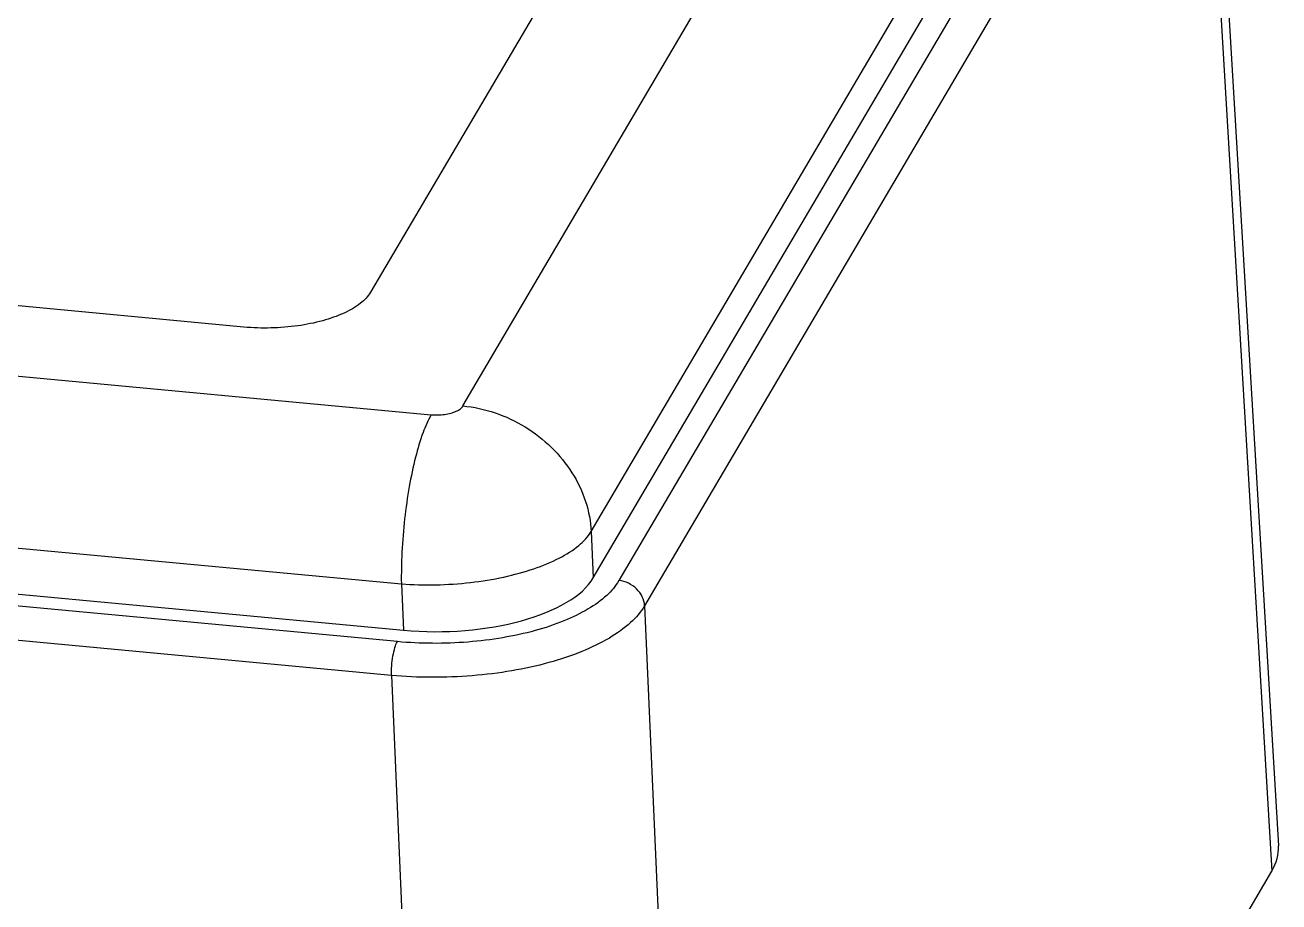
# Model space of a CAD drawing. Header units: millimetres. Extents: x 1690 to 2009, y -242 to -21.
# Drawn here: x 1793.07 to 1817.2, y -176.46 to -159.59 of the extents above; entities that cross this region are included whole.
import ezdxf

# ---------------------------------------------------------------- set-up
doc = ezdxf.new("R2010")
doc.units = ezdxf.units.MM
doc.layers.add('06___PRT_ALL_SURFS', color=7, linetype='Continuous')

# ---------------------------------------------------------------- blocks, each defined once
blk = doc.blocks.new('u40')
at = {"color": 7, "linetype": 'Continuous'}
for p, q in [((-12.755, 86.317), (-21.167, 72.02)), ((-16.882, 66.523), (-6.202, 84.675)), ((-5.702, 84.635), (-16.389, 66.47)), ((-5.082, 84.638), (-3.698, 61.366)), ((-5.208, 84.151), (-15.895, 65.987)), ((-5.208, 84.151), (-3.824, 60.882)), ((-23.604, 71.349), (-85.117, 77.116)), ((-90.811, 72.105), (-20.537, 65.517)), ((-20.652, 65.297), (-90.952, 71.887)), ((-20.767, 64.646), (-91.067, 71.236)), ((-16.921, 67.413), (-16.882, 66.523)), ((-20.575, 66.407), (-20.537, 65.517)), ((-15.895, 65.987), (-14.854, 42.135)), ((-20.767, 64.646), (-19.727, 40.795)), ((-14.854, 42.135), (-3.824, 60.882))]:
    blk.add_line(p, q, dxfattribs=at)
for centre, major_axis, ratio, start_param, end_param in [((-19.786, 66.796), (3, 0.069), 0.435226, -1.833629, -0.263517), ((-7.698, 61.244), (4.001, 0.095), 0.434926, -0.263701, 0.015333)]:
    blk.add_ellipse(centre, major_axis=major_axis, ratio=ratio, start_param=start_param, end_param=end_param, dxfattribs=at)
for points, start_tangent, end_tangent in [([(-21.167, 72.02), (-21.362, 71.806), (-21.677, 71.618), (-22.088, 71.471), (-22.569, 71.373), (-23.086, 71.331), (-23.604, 71.349)], (-0.507097, -0.861889), (-0.995635, 0.093332)), ([(-16.389, 66.47), (-16.624, 66.186), (-16.981, 65.925), (-17.446, 65.696), (-18.001, 65.509), (-18.624, 65.372), (-19.291, 65.289), (-19.977, 65.264), (-20.652, 65.297)], (-0.507245, -0.861802), (-0.99564, 0.093278)), ([(-15.895, 65.987), (-15.939, 66.159), (-16.048, 66.311), (-16.206, 66.42), (-16.389, 66.47)], (-0.051375, 0.998679), (-0.995635, 0.093332)), ([(-15.895, 65.987), (-16.165, 65.663), (-16.573, 65.366), (-17.104, 65.106), (-17.737, 64.893), (-18.448, 64.736), (-19.21, 64.64), (-19.993, 64.61), (-20.767, 64.646)], (-0.51002, -0.860163), (-0.995917, 0.09027)), ([(-20.767, 64.646), (-20.761, 64.832), (-20.737, 65.021), (-20.699, 65.184), (-20.652, 65.297)], (-0.015932, 0.999873), (0.507097, 0.861889))]:
    blk.add_spline(points, degree=3, dxfattribs=dict(at, start_tangent=start_tangent, end_tangent=end_tangent))
at = {"layer": '06___PRT_ALL_SURFS', "color": 7, "linetype": 'Continuous'}
for p, q in [((-19.391, 69.831), (-8.724, 87.962)), ((-16.921, 67.413), (-6.254, 85.543)), ((-90.225, 76.246), (-20, 69.663)), ((-90.8, 72.99), (-20.575, 66.407))]:
    blk.add_line(p, q, dxfattribs=at)
for points, start_tangent, end_tangent in [([(-20, 69.663), (-19.871, 69.659), (-19.742, 69.669), (-19.622, 69.693), (-19.519, 69.73), (-19.44, 69.777), (-19.391, 69.831)], (0.995645, -0.09323), (0.507453, 0.861679)), ([(-19.391, 69.831), (-18.773, 69.699), (-18.193, 69.427), (-17.688, 69.034), (-17.292, 68.545), (-17.03, 67.992), (-16.921, 67.412)], (0.995635, -0.093332), (0.051375, -0.998679)), ([(-20, 69.663), (-20.158, 69.318), (-20.302, 68.847), (-20.423, 68.281), (-20.512, 67.659), (-20.564, 67.02), (-20.575, 66.407)], (-0.507097, -0.861889), (0.015932, -0.999873)), ([(-20.575, 66.407), (-19.911, 66.39), (-19.242, 66.435), (-18.603, 66.54), (-18.024, 66.699), (-17.536, 66.905), (-17.162, 67.147), (-16.921, 67.413)], (0.997332, -0.072998), (0.52664, 0.850088))]:
    blk.add_spline(points, degree=3, dxfattribs=dict(at, start_tangent=start_tangent, end_tangent=end_tangent))

msp = doc.modelspace()

# ---------------------------------------------------------------- block references
msp.add_blockref('u40', (1820.885, -236.748))

doc.saveas('drawing.dxf')
